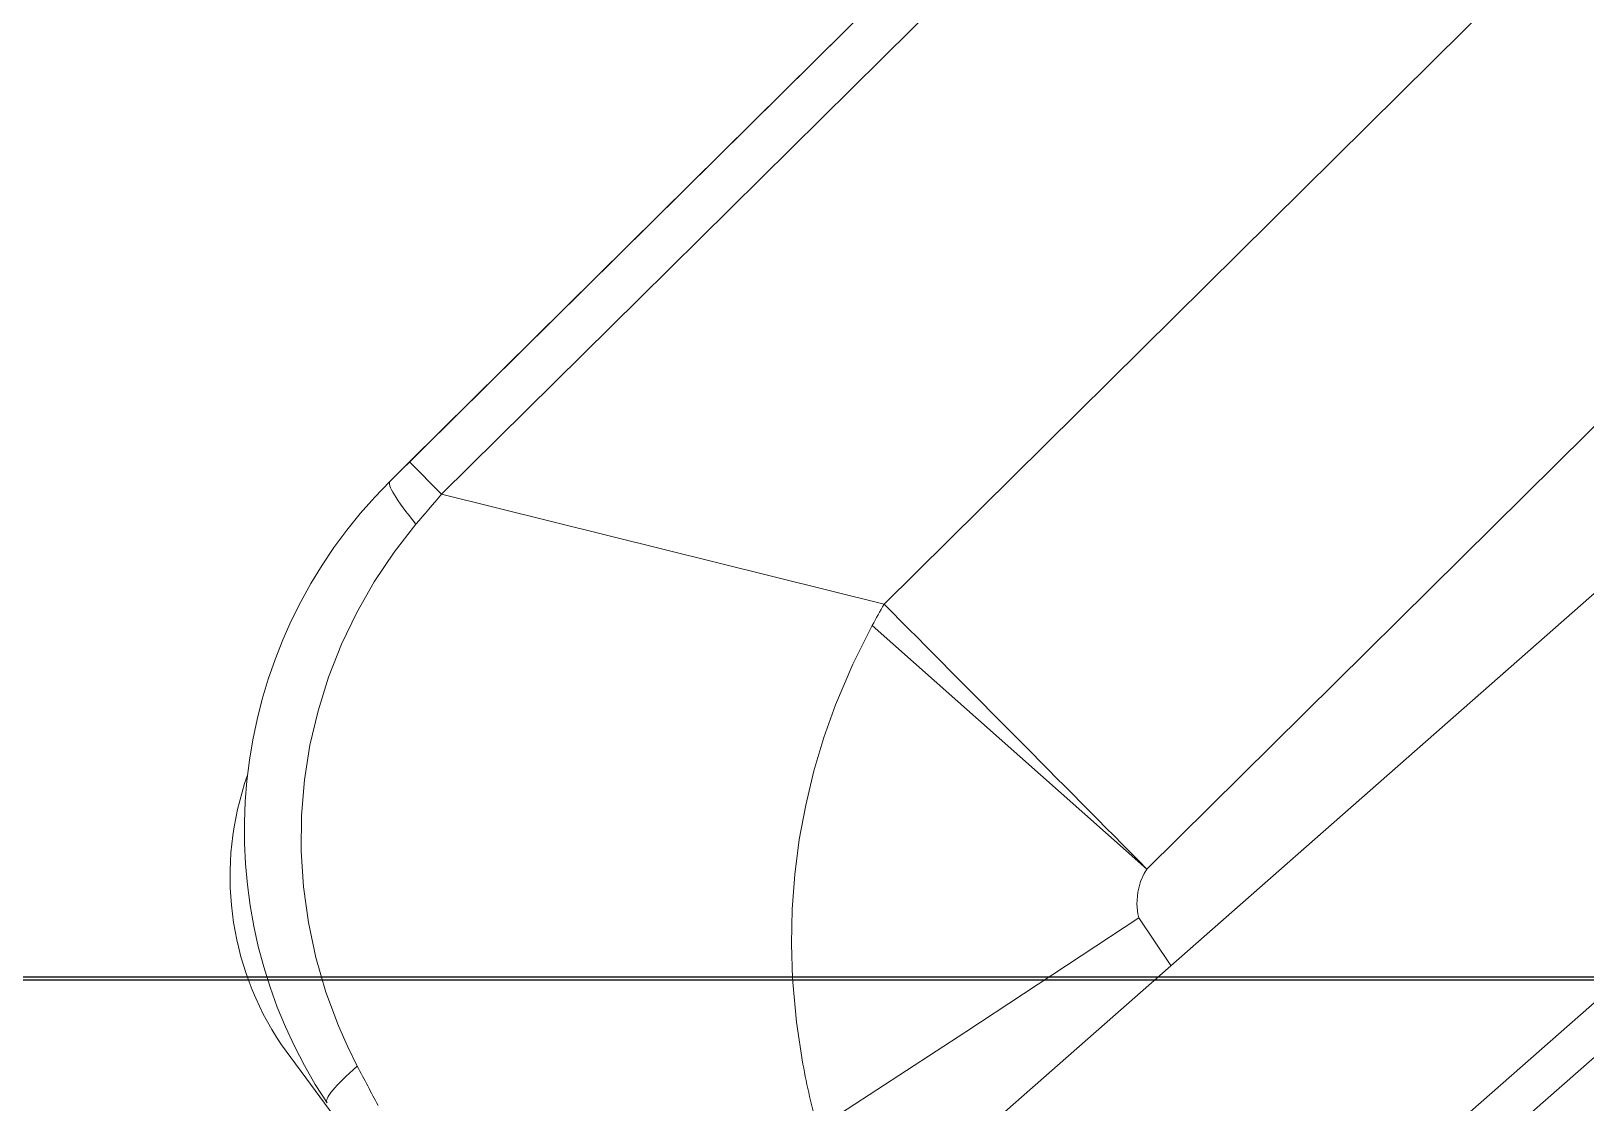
# Model space of a CAD drawing. Header units: millimetres. Extents: x 2822564 to 2991989, y -324396 to -253399.
# Drawn here: x 2862467.5 to 2862538.9, y -309345.2 to -309296 of the extents above; entities that cross this region are included whole.
import ezdxf

# ---------------------------------------------------------------- set-up
doc = ezdxf.new("R2010")
doc.units = ezdxf.units.MM
doc.linetypes.add('12017_XPLAN_GROUND$0$HIDDEN', pattern=[0.375, 0.25, -0.125])
doc.linetypes.add('DASHDOT', pattern=[1, 0.5, -0.25, 0, -0.25])
doc.layers.add('AX', color=1, linetype='DASHDOT')
doc.layers.add('LAF Detail', color=7, linetype='Continuous')
doc.layers.add('coton tak bazo', color=191, linetype='Continuous', lineweight=5)
doc.layers.add('KATCHIN', color=253, linetype='12017_XPLAN_GROUND$0$HIDDEN', lineweight=5)

# ---------------------------------------------------------------- blocks, each defined once
blk = doc.blocks.new('fff')
at = {"layer": 'coton tak bazo', "ltscale": 0.4666667938232422}
for p, q in [((-1.0102031743927, 0.6952282469594201), (-1.548999861498824, 0.2214003787058639)), ((-1.0102031743927, 0.6952282474941145), (-1.536627898061247, 0.2322805150542325)), ((-1.0102031743927, 0.6733872621385293), (-1.538168906198845, 0.2090843392982706)), ((-1.0102031743927, 0.6733872616570209), (-1.525796942270386, 0.2199644752076469)), ((-1.0102031743927, 0.6704702748509732), (-1.536722370031358, 0.2074394615728647)), ((-1.0102031743927, 0.6704702739939188), (-1.524350406102898, 0.2183195974822408))]:
    blk.add_line(p, q, dxfattribs=at)
at = {"layer": 'coton tak bazo', "ltscale": 0.1120639227964919}
blk.add_line((-1.441426594994471, 0.3937128938215074), (-1.579038543915736, 0.2574708206384605), dxfattribs=at)
at = {"layer": 'coton tak bazo', "ltscale": 0.1102462872203457}
blk.add_line((-1.577991139978116, 0.2585082380506123), (-1.442611108270971, 0.3925404155502197), dxfattribs=at)
at = {"layer": 'coton tak bazo', "ltscale": 0.1016489979093571}
blk.add_line((-1.565729757283832, 0.2672387891726434), (-1.440907223288243, 0.3908190087435447), dxfattribs=at)
at = {"layer": 'coton tak bazo', "ltscale": 0.07073532753286359}
blk.add_line((-1.552667388486538, 0.2509150573371561), (-1.465806164803299, 0.33691191018977), dxfattribs=at)
at = {"layer": 'coton tak bazo', "ltscale": 0.07072385836036629}
blk.add_line((-1.538644698640633, 0.2367793494408639), (-1.451797454832799, 0.3227621525512495), dxfattribs=at)
at = {"layer": 'coton tak bazo', "ltscale": 0.00859728931294352}
blk.add_line((-1.576287254995387, 0.2567868312439373), (-1.565729757283832, 0.2672387891726434), dxfattribs=at)
at = {"layer": 'coton tak bazo', "ltscale": 0.0008531297738629217}
blk.add_line((-1.579038543915736, 0.2574708206384605), (-1.577991139978116, 0.2585082380506123), dxfattribs=at)
at = {"layer": 'coton tak bazo', "ltscale": 0.001401666180372565}
blk.add_line((-1.576287254995387, 0.2567868312439373), (-1.577991139978116, 0.2585082380506123), dxfattribs=at)
at = {"layer": 'coton tak bazo', "ltscale": 0.01408493749269208}
blk.add_line((-1.576287254995387, 0.2567868312439373), (-1.552667388486538, 0.2509150573371561), dxfattribs=at)
at = {"layer": 'coton tak bazo'}
for p, q in [((-1.577653304615265, 0.2551799499614986), (-1.578819780604648, 0.2536880073183436)), ((-1.578819780604648, 0.2536880073183436), (-1.579874662810812, 0.2521190785792412)), ((-1.579874662810812, 0.2521190785792412), (-1.580812544604188, 0.250480989657944)), ((-1.580812544604188, 0.250480989657944), (-1.581628514258585, 0.2487811330949512)), ((-1.554335127030942, 0.2477217495547768), (-1.553303945933042, 0.2497802864067089)), ((-1.581628514258585, 0.2487811330949512), (-1.582319154199606, 0.2470290968119265)), ((-1.555260121351301, 0.2455419684805356), (-1.554335127030942, 0.2477217495547768)), ((-1.582319154199606, 0.2470290968119265), (-1.582879987495074, 0.2452327686398511)), ((-1.582879987495074, 0.2452327686398511), (-1.583308588520424, 0.2434008663695886)), ((-1.555881002141399, 0.2438034386524371), (-1.555260121351301, 0.2455419684805356)), ((-1.583308588520424, 0.2434008663695886), (-1.583602903649893, 0.2415435337616451)), ((-1.556414239354698, 0.2420186516308536), (-1.555881002141399, 0.2438034386524371)), ((-1.583602903649893, 0.2415435337616451), (-1.583762573362339, 0.2396408976596884)), ((-1.556853812428841, 0.2401977286277518), (-1.556414239354698, 0.2420186516308536)), ((-1.557194907204054, 0.2383501699329978), (-1.556853812428841, 0.2401977286277518)), ((-1.583762573362339, 0.2396408976596884), (-1.58378096507872, 0.2377308326011811)), ((-1.557434104460288, 0.2364965408822028), (-1.557194907204054, 0.2383501699329978)), ((-1.58378096507872, 0.2377308326011811), (-1.583658815710079, 0.2358236605555252)), ((-1.557573016165547, 0.2346371782639742), (-1.557434104460288, 0.2364965408822028)), ((-1.538988329090898, 0.2361080322880198), (-1.538798360097862, 0.2365428293881099)), ((-1.538798360097862, 0.2365428293881099), (-1.538644698640633, 0.2367793494408639)), ((-1.583658815710079, 0.2358236605555252), (-1.583396491202313, 0.2339282793303408)), ((-1.53913164621, 0.2355413319607303), (-1.538988329090898, 0.2361080322880198)), ((-1.539179125260778, 0.2348995893375388), (-1.53913164621, 0.2355413319607303)), ((-1.539124977465067, 0.2343858429680673), (-1.539179125260778, 0.2348995893375388)), ((-1.557612103042514, 0.2327830877909723), (-1.557573016165547, 0.2346371782639742)), ((-1.548315122312998, 0.2280981176305555), (-1.539071511266891, 0.2341818063467898)), ((-1.539071511266891, 0.2341818063467898), (-1.539124977465067, 0.2343858429680673)), ((-1.583396491202313, 0.2339282793303408), (-1.582995441412366, 0.2320548241982229)), ((-1.557554807257872, 0.2309461665620852), (-1.557612103042514, 0.2327830877909723)), ((-1.582995441412366, 0.2320548241982229), (-1.582457890026655, 0.2302123122297052)), ((-1.557346089035019, 0.2286156473530964), (-1.557554807257872, 0.2309461665620852)), ((-1.582457890026655, 0.2302123122297052), (-1.581786931688492, 0.2284107505335109)), ((-1.581786931688492, 0.2284107505335109), (-1.581308723916204, 0.2273249608769444)), ((-1.557002447609368, 0.2263642802728228), (-1.557346089035019, 0.2286156473530964)), ((-1.556216898644997, 0.2229381411390738), (-1.548315122312998, 0.2280981176305555)), ((-1.581308723916204, 0.2273249608769444), (-1.580782012390756, 0.22625987948577))]:
    blk.add_line(p, q, dxfattribs=at)
at = {"layer": 'coton tak bazo', "ltscale": 0.01133901765822713}
blk.add_line((-1.553303945933042, 0.2497802864067089), (-1.538644698640633, 0.2367793494408639), dxfattribs=at)
at = {"layer": 'coton tak bazo', "ltscale": 0.001776146724713517}
blk.add_line((-1.539071511266891, 0.2341818063467898), (-1.537367968115633, 0.2316288052903853), dxfattribs=at)
at = {"layer": 'coton tak bazo', "ltscale": 0.003684158925771708}
blk.add_line((-1.584835034673217, 0.2274059465473047), (-1.581054634174957, 0.222283699218039), dxfattribs=at)
at = {"layer": 'coton tak bazo'}
for centre, radius, start, end in [((-1.560599753885722, 0.2388465269136548), 0.02620800011157987, 134.7134090729783, 213.7134123706239), ((-1.560599753885722, 0.2388465269136548), 0.02620786271432034, 134.7131631491461, 213.7136582517321), ((-1.434772919629704, 0.1350812718842255), 0.1866505603451342, 139.303760651229, 139.9512079051235), ((-1.518764057014933, 0.231149814722842), 0.0392442563383437, 149.7580481641219, 151.6580155358311), ((-19.21601704295698, -17.2848475435062), 24.88969462512782, 44.74648147538403, 44.79231890382273), ((-1.571443843110009, 0.2363944612837267), 0.01612800006868769, 160.444056676684, 213.8703632934287), ((-1.41289637573714, 0.3139221094215155), 0.189394376152338, 207.5714808476365, 208.2912257394923), ((-1.517159296289927, 0.2337000397404853), 0.0405133655423846, 190.4322207962787, 195.4051449503715)]:
    blk.add_arc(centre, radius, start, end, dxfattribs=at)
for centre, major_axis, ratio, start_param, end_param in [((-1.571946766791144, 0.2503080121255776), (0.007091747164189857, -0.00716327364213526), 0.0928048027769114, 3.14159270415533, 3.876616628401643), ((-1.574015438970556, 0.2298948479309771), (-0.008384620082265717, -0.005595132639660319), 0.111446496366736, 5.573459866211454, 6.283185391909213)]:
    blk.add_ellipse(centre, major_axis=major_axis, ratio=ratio, start_param=start_param, end_param=end_param, dxfattribs=at)
blk = doc.blocks.new('Surgery Zone')
at = {"layer": 'KATCHIN', "color": 85, "ltscale": 1.1, "true_color": 0x58ba48}
blk.add_circle((1610637.799317755, -562746.6739985349, 1.200298341608669e-08), 2200, dxfattribs=at)
at = {"layer": 'coton tak bazo', "xscale": 860.0000000000005, "yscale": 860.0000000000005, "zscale": 860.0000000000005, "rotation": 180}
blk.add_blockref('fff', (1610029.188587715, -564186.8777287796, -0.0004825459414850194), dxfattribs=at)
blk = doc.blocks.new('LAF')
at = {"layer": 'LAF Detail', "color": 3, "linetype": 'Continuous', "lineweight": 25}
for p, q in [((1650.689127357677, 910.5702838012949), (1650.689127357677, 612.3004758488387)), ((1650.536753468681, 611.5761245898902), (1650.536753468681, 909.5761245898902))]:
    blk.add_line(p, q, dxfattribs=at)

msp = doc.modelspace()

# ---------------------------------------------------------------- block references
at = {"layer": 'AX', "rotation": 180}
msp.add_blockref('Surgery Zone', (4473871.154045874, -873724.9914073851, -4.47119803216979e-06), dxfattribs=at)

# ---------------------------------------------------------------- next in the draw order: block references
at = {"color": 1, "rotation": 89.99999999999999}
msp.add_blockref('LAF', (2863233.354728119, -310990.117408969, -4.459195048753703e-06), dxfattribs=at)

doc.saveas('drawing.dxf')
